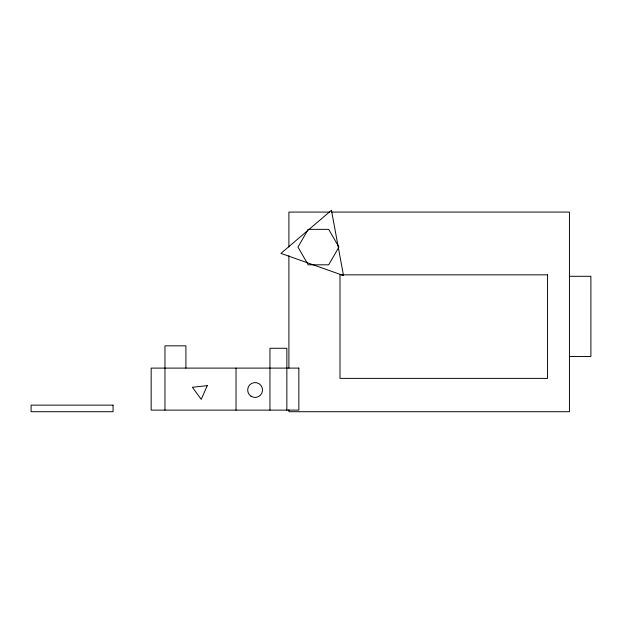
<?xml version="1.0" encoding="UTF-8"?>
<svg xmlns="http://www.w3.org/2000/svg" width="622" height="622" viewBox="0 0 622 622"><rect width="100%" height="100%" fill="white"/><g stroke="black" fill="none" stroke-linecap="round" stroke-linejoin="round"><path stroke-width="0.93" d="M329.668 212.079L288.896 212.079L288.896 246.965M331.612 212.079L569.433 212.079L569.433 411.71L288.896 411.71L288.896 409.774M569.433 276.292L590.9 276.292L590.9 356.476L569.433 356.476M288.896 255.689L288.896 368.107M286.851 410.116L286.851 348.273L269.956 348.273L269.956 410.116M236.033 368.107L236.033 410.116M185.908 368.107L185.908 345.832L164.962 345.832L164.962 410.116M207.266 385.648L201.233 399.34L192.385 387.273L207.266 385.648M308.217 229.355L297.977 247.089L308.217 264.817L328.688 264.817L338.928 247.089L328.688 229.355L308.217 229.355M331.448 210.29L280.95 253.379L343.515 275.562L331.448 210.29M547.554 274.846L339.993 274.846L339.993 378.378L547.554 378.378L547.554 274.846M298.848 368.107L151.169 368.107L151.169 410.116L298.848 410.116L298.848 368.107M113.064 405.14L31.1 405.14L31.1 411.71L113.064 411.71L113.064 405.14M250.977 396.183A7.433 7.433 0 0 0 262.515 390.484A7.433 7.433 0 0 0 251.809 383.339A7.433 7.433 0 0 0 250.977 396.183"/></g></svg>
